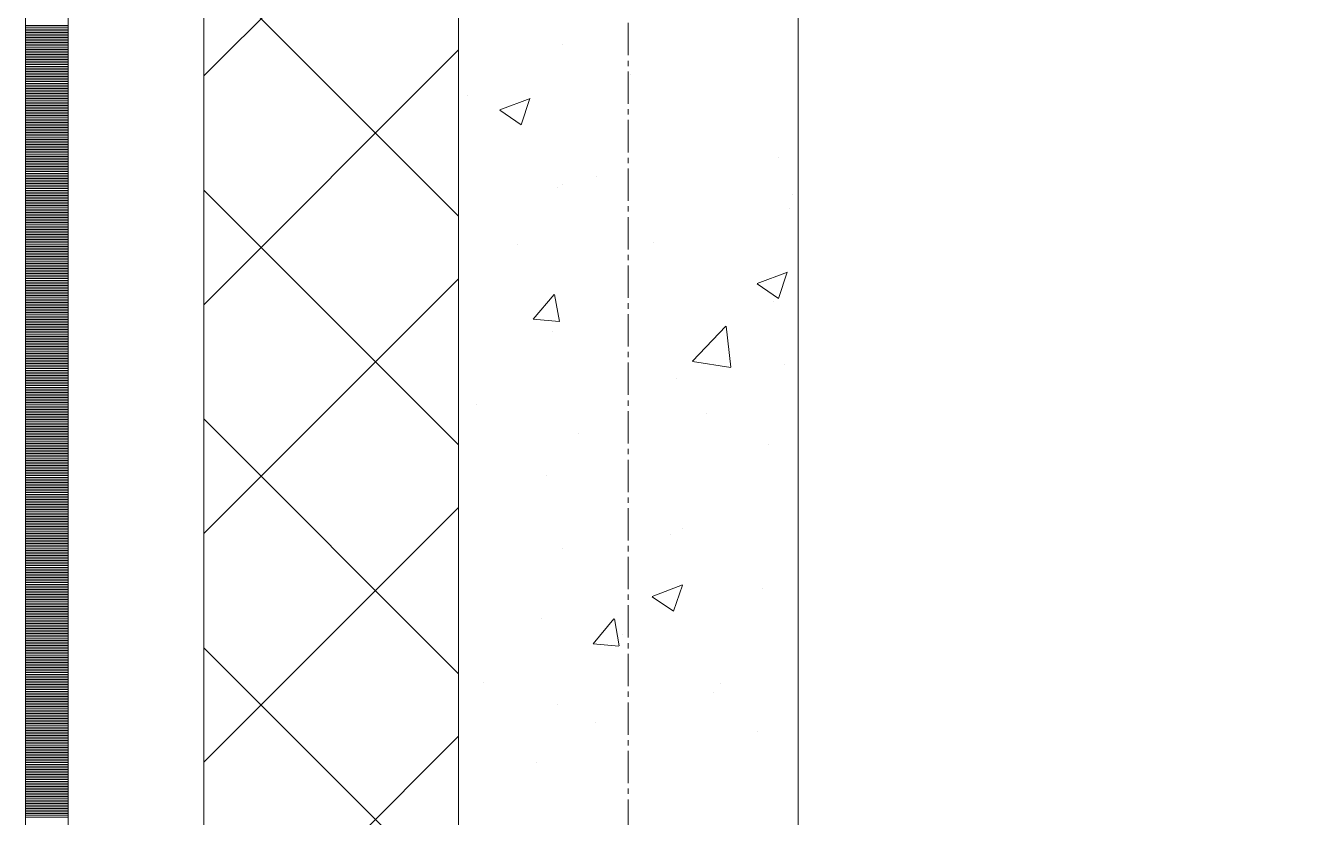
# Model space of a CAD drawing. Header units: millimetres. Extents: x 470010 to 1231400, y -134005 to 421770.
# Drawn here: x 672519 to 673272, y -15719 to -15252 of the extents above; entities that cross this region are included whole.
import ezdxf
from ezdxf.enums import TextEntityAlignment as Align

# ---------------------------------------------------------------- set-up
doc = ezdxf.new("R2010")
doc.units = ezdxf.units.MM
doc.linetypes.add('CENTER2', pattern=[28.575, 19.05, -3.175, 3.175, -3.175])
doc.linetypes.add('DASHED', pattern=[19.05, 12.7, -6.35])
doc.layers.get('Defpoints').update_dxf_attribs({"color": 140})
doc.layers.add('АР_Делит', color=120, linetype='Continuous', lineweight=0, plot=False)
for name, color, linetype, lineweight in [('АР_Стены ПЕНОблок', 52, 'Continuous', 20), ('АР_Тонкая', 254, 'Continuous', 5), ('АР_Утеплитель', 31, 'Continuous', 0), ('АР_Штриховка', 8, 'Continuous', 0)]:
    doc.layers.add(name, color=color, linetype=linetype, lineweight=lineweight)
doc.layers.add('РД_Оси_100', color=7, linetype='Continuous', lineweight=0, true_color=0x525252)
doc.styles.add('style1', font='ARIALN.TTF')

# ---------------------------------------------------------------- blocks, each defined once
blk = doc.blocks.new('СОШ_2200_АР_ОСИ_М100_28.05.24')
at = {"layer": 'АР_Делит', "color": 251, "linetype": 'DASHED', "true_color": 0x636466}
blk.add_lwpolyline([(-355, 13145), (-355, 100855), (37145, 100855), (37145, 129155), (72745, 129155), (72745, 135155), (114955, 135155), (114955, -355)], dxfattribs=at)
at = {"layer": 'РД_Оси_100', "color": 251, "linetype": 'CENTER2', "true_color": 0x636466}
blk.add_line((0, -6155), (0, 139938.679), dxfattribs=at)
blk = doc.blocks.new('A$C9108343f')
at = {"layer": 'АР_Стены ПЕНОблок', "color": 18, "linetype": 'Continuous', "lineweight": 20, "true_color": 0x000000}
for p, q in [((7054.96, 97555), (7054.96, 21355)), ((7254.96, 21355), (7254.96, 97555))]:
    blk.add_line(p, q, dxfattribs=at)
at = {"layer": 'АР_Тонкая', "color": 18, "linetype": 'Continuous', "lineweight": 5, "true_color": 0x000000}
for p, q in [((6799.96, 97555), (6799.96, 21355)), ((6824.96, 97555), (6824.96, 21355)), ((6824.96, 21355), (6824.96, 97555)), ((6904.96, 21355), (6904.96, 97555))]:
    blk.add_line(p, q, dxfattribs=at)
at = {"layer": 'АР_Утеплитель', "color": 18, "linetype": 'Continuous', "lineweight": 0, "true_color": 0x000000}
for p, q in [((6904.96, 97555), (6904.96, 21355)), ((7054.96, 21355), (7054.96, 97555))]:
    blk.add_line(p, q, dxfattribs=at)
at = {"layer": 'АР_Штриховка', "color": 18, "linetype": 'Continuous', "lineweight": 0, "true_color": 0x000000}
for p, q in [((6904.96, 85084.11), (7054.96, 85234.11)), ((7054.96, 85001.54), (6904.96, 85151.54)), ((6799.96, 85113.75), (6824.96, 85113.75)), ((6799.96, 85112.75), (6824.96, 85112.75)), ((6799.96, 85111.75), (6824.96, 85111.75)), ((6799.96, 85110.75), (6824.96, 85110.75)), ((6799.96, 85109.75), (6824.96, 85109.75)), ((6799.96, 85108.75), (6824.96, 85108.75)), ((6799.96, 85107.75), (6824.96, 85107.75)), ((6799.96, 85106.75), (6824.96, 85106.75)), ((6799.96, 85105.75), (6824.96, 85105.75)), ((6799.96, 85104.75), (6824.96, 85104.75)), ((6799.96, 85103.75), (6824.96, 85103.75)), ((6799.96, 85102.75), (6824.96, 85102.75)), ((6799.96, 85101.75), (6824.96, 85101.75)), ((6799.96, 85100.75), (6824.96, 85100.75)), ((6799.96, 85099.75), (6824.96, 85099.75)), ((6799.96, 85098.75), (6824.96, 85098.75)), ((6799.96, 85097.75), (6824.96, 85097.75)), ((6799.96, 85096.75), (6824.96, 85096.75)), ((6799.96, 85095.75), (6824.96, 85095.75)), ((6904.96, 84949.41), (7054.96, 85099.41)), ((7116.19, 85102.72), (7116.19, 85102.72)), ((6799.96, 85094.75), (6824.96, 85094.75)), ((6799.96, 85093.75), (6824.96, 85093.75)), ((6799.96, 85092.75), (6824.96, 85092.75)), ((6799.96, 85091.75), (6824.96, 85091.75)), ((6799.96, 85090.75), (6824.96, 85090.75)), ((6799.96, 85089.75), (6824.96, 85089.75)), ((6799.96, 85088.75), (6824.96, 85088.75)), ((6799.96, 85087.75), (6824.96, 85087.75)), ((6799.96, 85086.75), (6824.96, 85086.75)), ((6799.96, 85085.75), (6824.96, 85085.75)), ((6799.96, 85084.75), (6824.96, 85084.75)), ((6799.96, 85083.75), (6824.96, 85083.75)), ((6799.96, 85082.75), (6824.96, 85082.75)), ((6799.96, 85081.75), (6824.96, 85081.75)), ((6799.96, 85080.75), (6824.96, 85080.75)), ((7156.34, 85085.11), (7156.34, 85085.11)), ((6799.96, 85079.75), (6824.96, 85079.75)), ((6799.96, 85078.75), (6824.96, 85078.75)), ((6799.96, 85077.75), (6824.96, 85077.75)), ((6799.96, 85076.75), (6824.96, 85076.75)), ((6799.96, 85075.75), (6824.96, 85075.75)), ((6799.96, 85074.75), (6824.96, 85074.75)), ((6799.96, 85073.75), (6824.96, 85073.75)), ((6799.96, 85072.75), (6824.96, 85072.75)), ((6799.96, 85071.75), (6824.96, 85071.75)), ((6799.96, 85070.75), (6824.96, 85070.75)), ((6799.96, 85069.75), (6824.96, 85069.75)), ((6799.96, 85068.75), (6824.96, 85068.75)), ((6799.96, 85067.75), (6824.96, 85067.75)), ((6799.96, 85066.75), (6824.96, 85066.75)), ((6799.96, 85065.75), (6824.96, 85065.75)), ((7060.14, 85072.45), (7060.14, 85072.45)), ((7079.26, 85064.08), (7097.05, 85070.9)), ((7091.84, 85055.39), (7096.99, 85070.74)), ((6799.96, 85064.75), (6824.96, 85064.75)), ((6799.96, 85063.75), (6824.96, 85063.75)), ((6799.96, 85062.75), (6824.96, 85062.75)), ((6799.96, 85061.75), (6824.96, 85061.75)), ((6799.96, 85060.75), (6824.96, 85060.75)), ((6799.96, 85059.75), (6824.96, 85059.75)), ((6799.96, 85058.75), (6824.96, 85058.75)), ((6799.96, 85057.75), (6824.96, 85057.75)), ((7079.19, 85063.92), (7091.83, 85055.39)), ((6799.96, 85056.75), (6824.96, 85056.75)), ((6799.96, 85055.75), (6824.96, 85055.75)), ((6799.96, 85054.75), (6824.96, 85054.75)), ((6799.96, 85053.75), (6824.96, 85053.75)), ((6799.96, 85052.75), (6824.96, 85052.75)), ((6799.96, 85051.75), (6824.96, 85051.75)), ((6799.96, 85050.75), (6824.96, 85050.75)), ((6799.96, 85049.75), (6824.96, 85049.75)), ((6799.96, 85048.75), (6824.96, 85048.75)), ((6799.96, 85047.75), (6824.96, 85047.75)), ((6799.96, 85046.75), (6824.96, 85046.75)), ((6799.96, 85045.75), (6824.96, 85045.75)), ((6799.96, 85044.75), (6824.96, 85044.75)), ((6799.96, 85043.75), (6824.96, 85043.75)), ((6799.96, 85042.75), (6824.96, 85042.75)), ((6799.96, 85041.75), (6824.96, 85041.75)), ((6799.96, 85040.75), (6824.96, 85040.75)), ((6799.96, 85039.75), (6824.96, 85039.75)), ((6799.96, 85038.75), (6824.96, 85038.75)), ((6799.96, 85037.75), (6824.96, 85037.75)), ((6799.96, 85036.75), (6824.96, 85036.75)), ((6799.96, 85035.75), (6824.96, 85035.75)), ((7243.52, 85036.05), (7243.52, 85036.05)), ((6799.96, 85034.75), (6824.96, 85034.75)), ((6799.96, 85033.75), (6824.96, 85033.75)), ((6799.96, 85032.75), (6824.96, 85032.75)), ((6799.96, 85031.75), (6824.96, 85031.75)), ((6799.96, 85030.75), (6824.96, 85030.75)), ((6799.96, 85029.75), (6824.96, 85029.75)), ((6799.96, 85028.75), (6824.96, 85028.75)), ((6799.96, 85027.75), (6824.96, 85027.75)), ((6799.96, 85026.75), (6824.96, 85026.75)), ((6799.96, 85025.75), (6824.96, 85025.75)), ((6799.96, 85024.75), (6824.96, 85024.75)), ((6799.96, 85023.75), (6824.96, 85023.75)), ((6799.96, 85022.75), (6824.96, 85022.75)), ((6799.96, 85021.75), (6824.96, 85021.75)), ((6799.96, 85020.75), (6824.96, 85020.75)), ((7136.37, 85025.12), (7136.37, 85025.12)), ((6799.96, 85019.75), (6824.96, 85019.75)), ((6799.96, 85018.75), (6824.96, 85018.75)), ((6799.96, 85017.75), (6824.96, 85017.75)), ((6799.96, 85016.75), (6824.96, 85016.75)), ((6799.96, 85015.75), (6824.96, 85015.75)), ((6799.96, 85014.75), (6824.96, 85014.75)), ((6799.96, 85013.75), (6824.96, 85013.75)), ((6799.96, 85012.75), (6824.96, 85012.75)), ((7054.96, 84866.84), (6904.96, 85016.84)), ((7113.11, 85018.17), (7113.11, 85018.17)), ((7115.98, 85019.92), (7115.98, 85019.92)), ((7251.57, 85014.19), (7251.57, 85014.19)), ((6799.96, 85011.75), (6824.96, 85011.75)), ((6799.96, 85010.75), (6824.96, 85010.75)), ((6799.96, 85009.75), (6824.96, 85009.75)), ((6799.96, 85008.75), (6824.96, 85008.75)), ((6799.96, 85007.75), (6824.96, 85007.75)), ((6799.96, 85006.75), (6824.96, 85006.75)), ((6799.96, 85005.75), (6824.96, 85005.75)), ((7249.93, 85006.05), (7249.93, 85006.05)), ((6799.96, 85004.75), (6824.96, 85004.75)), ((6799.96, 85003.75), (6824.96, 85003.75)), ((6799.96, 85002.75), (6824.96, 85002.75)), ((6799.96, 85001.75), (6824.96, 85001.75)), ((6799.96, 85000.75), (6824.96, 85000.75)), ((6799.96, 84999.75), (6824.96, 84999.75)), ((6799.96, 84998.75), (6824.96, 84998.75)), ((6799.96, 84997.75), (6824.96, 84997.75)), ((6799.96, 84996.75), (6824.96, 84996.75)), ((6799.96, 84995.75), (6824.96, 84995.75)), ((6799.96, 84994.75), (6824.96, 84994.75)), ((6799.96, 84993.75), (6824.96, 84993.75)), ((6799.96, 84992.75), (6824.96, 84992.75)), ((6799.96, 84991.75), (6824.96, 84991.75)), ((6799.96, 84990.75), (6824.96, 84990.75)), ((6799.96, 84989.75), (6824.96, 84989.75)), ((6799.96, 84988.75), (6824.96, 84988.75)), ((6799.96, 84987.75), (6824.96, 84987.75)), ((6799.96, 84986.75), (6824.96, 84986.75)), ((6799.96, 84985.75), (6824.96, 84985.75)), ((6799.96, 84984.75), (6824.96, 84984.75)), ((6799.96, 84983.75), (6824.96, 84983.75)), ((6799.96, 84982.75), (6824.96, 84982.75)), ((7089.52, 84984.93), (7089.52, 84984.93)), ((7169.53, 84985.8), (7169.53, 84985.8)), ((6799.96, 84981.75), (6824.96, 84981.75)), ((6799.96, 84980.75), (6824.96, 84980.75)), ((6799.96, 84979.75), (6824.96, 84979.75)), ((6799.96, 84978.75), (6824.96, 84978.75)), ((6799.96, 84977.75), (6824.96, 84977.75)), ((6799.96, 84976.75), (6824.96, 84976.75)), ((6799.96, 84975.75), (6824.96, 84975.75)), ((6799.96, 84974.75), (6824.96, 84974.75)), ((6799.96, 84973.75), (6824.96, 84973.75)), ((6799.96, 84972.75), (6824.96, 84972.75)), ((6799.96, 84971.75), (6824.96, 84971.75)), ((6799.96, 84970.75), (6824.96, 84970.75)), ((6799.96, 84969.75), (6824.96, 84969.75)), ((6799.96, 84968.75), (6824.96, 84968.75)), ((6799.96, 84967.75), (6824.96, 84967.75)), ((7230.88, 84961.81), (7248.66, 84968.64)), ((7243.46, 84953.12), (7248.61, 84968.47)), ((6799.96, 84966.75), (6824.96, 84966.75)), ((6799.96, 84965.75), (6824.96, 84965.75)), ((6799.96, 84964.75), (6824.96, 84964.75)), ((6799.96, 84963.75), (6824.96, 84963.75)), ((6799.96, 84962.75), (6824.96, 84962.75)), ((6799.96, 84961.75), (6824.96, 84961.75)), ((6799.96, 84960.75), (6824.96, 84960.75)), ((6799.96, 84959.75), (6824.96, 84959.75)), ((6904.96, 84814.7), (7054.96, 84964.7)), ((7230.81, 84961.65), (7243.44, 84953.13)), ((6799.96, 84958.75), (6824.96, 84958.75)), ((6799.96, 84957.75), (6824.96, 84957.75)), ((6799.96, 84956.75), (6824.96, 84956.75)), ((6799.96, 84955.75), (6824.96, 84955.75)), ((6799.96, 84954.75), (6824.96, 84954.75)), ((6799.96, 84953.75), (6824.96, 84953.75)), ((6799.96, 84952.75), (6824.96, 84952.75)), ((7098.95, 84940.83), (7111.2, 84955.42)), ((7114.41, 84939.55), (7111.48, 84955.47)), ((6799.96, 84951.75), (6824.96, 84951.75)), ((6799.96, 84950.75), (6824.96, 84950.75)), ((6799.96, 84949.75), (6824.96, 84949.75)), ((6799.96, 84948.75), (6824.96, 84948.75)), ((6799.96, 84947.75), (6824.96, 84947.75)), ((6799.96, 84946.75), (6824.96, 84946.75)), ((6799.96, 84945.75), (6824.96, 84945.75)), ((6799.96, 84944.75), (6824.96, 84944.75)), ((7240.43, 84951.49), (7240.43, 84951.49)), ((6799.96, 84943.75), (6824.96, 84943.75)), ((6799.96, 84942.75), (6824.96, 84942.75)), ((6799.96, 84941.75), (6824.96, 84941.75)), ((6799.96, 84940.75), (6824.96, 84940.75)), ((6799.96, 84939.75), (6824.96, 84939.75)), ((6799.96, 84938.75), (6824.96, 84938.75)), ((6799.96, 84937.75), (6824.96, 84937.75)), ((7098.95, 84940.82), (7114.14, 84939.5)), ((6799.96, 84936.75), (6824.96, 84936.75)), ((6799.96, 84935.75), (6824.96, 84935.75)), ((6799.96, 84934.75), (6824.96, 84934.75)), ((6799.96, 84933.75), (6824.96, 84933.75)), ((6799.96, 84932.75), (6824.96, 84932.75)), ((6799.96, 84931.75), (6824.96, 84931.75)), ((6799.96, 84930.75), (6824.96, 84930.75)), ((6799.96, 84929.75), (6824.96, 84929.75)), ((7110.02, 84933.61), (7110.02, 84933.61)), ((7192.69, 84916.14), (7212.47, 84936.76)), ((7215.36, 84912.64), (7212.55, 84936.77)), ((6799.96, 84928.75), (6824.96, 84928.75)), ((6799.96, 84927.75), (6824.96, 84927.75)), ((6799.96, 84926.75), (6824.96, 84926.75)), ((6799.96, 84925.75), (6824.96, 84925.75)), ((6799.96, 84924.75), (6824.96, 84924.75)), ((6799.96, 84923.75), (6824.96, 84923.75)), ((6799.96, 84922.75), (6824.96, 84922.75)), ((6799.96, 84921.75), (6824.96, 84921.75)), ((6799.96, 84920.75), (6824.96, 84920.75)), ((6799.96, 84919.75), (6824.96, 84919.75)), ((6799.96, 84918.75), (6824.96, 84918.75)), ((6799.96, 84917.75), (6824.96, 84917.75)), ((6799.96, 84916.75), (6824.96, 84916.75)), ((6799.96, 84915.75), (6824.96, 84915.75)), ((6799.96, 84914.75), (6824.96, 84914.75)), ((7192.75, 84916.01), (7215.34, 84912.51)), ((6799.96, 84913.75), (6824.96, 84913.75)), ((6799.96, 84912.75), (6824.96, 84912.75)), ((6799.96, 84911.75), (6824.96, 84911.75)), ((6799.96, 84910.75), (6824.96, 84910.75)), ((6799.96, 84909.75), (6824.96, 84909.75)), ((6799.96, 84908.75), (6824.96, 84908.75)), ((6799.96, 84907.75), (6824.96, 84907.75)), ((7246.7, 84914.24), (7246.7, 84914.24)), ((6799.96, 84906.75), (6824.96, 84906.75)), ((6799.96, 84905.75), (6824.96, 84905.75)), ((6799.96, 84904.75), (6824.96, 84904.75)), ((6799.96, 84903.75), (6824.96, 84903.75)), ((6799.96, 84902.75), (6824.96, 84902.75)), ((6799.96, 84901.75), (6824.96, 84901.75)), ((6799.96, 84900.75), (6824.96, 84900.75)), ((6799.96, 84899.75), (6824.96, 84899.75)), ((7183.11, 84905.87), (7183.11, 84905.87)), ((6799.96, 84898.75), (6824.96, 84898.75)), ((6799.96, 84897.75), (6824.96, 84897.75)), ((6799.96, 84896.75), (6824.96, 84896.75)), ((6799.96, 84895.75), (6824.96, 84895.75)), ((6799.96, 84894.75), (6824.96, 84894.75)), ((6799.96, 84893.75), (6824.96, 84893.75)), ((6799.96, 84892.75), (6824.96, 84892.75)), ((6799.96, 84891.75), (6824.96, 84891.75)), ((6799.96, 84890.75), (6824.96, 84890.75)), ((6799.96, 84889.75), (6824.96, 84889.75)), ((6799.96, 84888.75), (6824.96, 84888.75)), ((6799.96, 84887.75), (6824.96, 84887.75)), ((6799.96, 84886.75), (6824.96, 84886.75)), ((6799.96, 84885.75), (6824.96, 84885.75)), ((6799.96, 84884.75), (6824.96, 84884.75)), ((7065.45, 84890.8), (7065.45, 84890.8)), ((7201.04, 84885.08), (7201.04, 84885.08)), ((6799.96, 84883.75), (6824.96, 84883.75)), ((6799.96, 84882.75), (6824.96, 84882.75)), ((6799.96, 84881.75), (6824.96, 84881.75)), ((6799.96, 84880.75), (6824.96, 84880.75)), ((6799.96, 84879.75), (6824.96, 84879.75)), ((6799.96, 84878.75), (6824.96, 84878.75)), ((6799.96, 84877.75), (6824.96, 84877.75)), ((6799.96, 84876.75), (6824.96, 84876.75)), ((7054.96, 84732.14), (6904.96, 84882.14)), ((6799.96, 84875.75), (6824.96, 84875.75)), ((6799.96, 84874.75), (6824.96, 84874.75)), ((6799.96, 84873.75), (6824.96, 84873.75)), ((6799.96, 84872.75), (6824.96, 84872.75)), ((6799.96, 84871.75), (6824.96, 84871.75)), ((6799.96, 84870.75), (6824.96, 84870.75)), ((6799.96, 84869.75), (6824.96, 84869.75)), ((7125.88, 84873.57), (7125.88, 84873.57)), ((6799.96, 84868.75), (6824.96, 84868.75)), ((6799.96, 84867.75), (6824.96, 84867.75)), ((6799.96, 84866.75), (6824.96, 84866.75)), ((6799.96, 84865.75), (6824.96, 84865.75)), ((6799.96, 84864.75), (6824.96, 84864.75)), ((6799.96, 84863.75), (6824.96, 84863.75)), ((6799.96, 84862.75), (6824.96, 84862.75)), ((6799.96, 84861.75), (6824.96, 84861.75)), ((7237.34, 84866.94), (7237.34, 84866.94)), ((6799.96, 84860.75), (6824.96, 84860.75)), ((6799.96, 84859.75), (6824.96, 84859.75)), ((6799.96, 84858.75), (6824.96, 84858.75)), ((6799.96, 84857.75), (6824.96, 84857.75)), ((6799.96, 84856.75), (6824.96, 84856.75)), ((6799.96, 84855.75), (6824.96, 84855.75)), ((6799.96, 84854.75), (6824.96, 84854.75)), ((6799.96, 84853.75), (6824.96, 84853.75)), ((6799.96, 84852.75), (6824.96, 84852.75)), ((6799.96, 84851.75), (6824.96, 84851.75)), ((6799.96, 84850.75), (6824.96, 84850.75)), ((6799.96, 84849.75), (6824.96, 84849.75)), ((6799.96, 84848.75), (6824.96, 84848.75)), ((6799.96, 84847.75), (6824.96, 84847.75)), ((6799.96, 84846.75), (6824.96, 84846.75)), ((7106.93, 84849.06), (7106.93, 84849.06)), ((6799.96, 84845.75), (6824.96, 84845.75)), ((6799.96, 84844.75), (6824.96, 84844.75)), ((6799.96, 84843.75), (6824.96, 84843.75)), ((6799.96, 84842.75), (6824.96, 84842.75)), ((6799.96, 84841.75), (6824.96, 84841.75)), ((6799.96, 84840.75), (6824.96, 84840.75)), ((6799.96, 84839.75), (6824.96, 84839.75)), ((6799.96, 84838.75), (6824.96, 84838.75)), ((6799.96, 84837.75), (6824.96, 84837.75)), ((6799.96, 84836.75), (6824.96, 84836.75)), ((6799.96, 84835.75), (6824.96, 84835.75)), ((6799.96, 84834.75), (6824.96, 84834.75)), ((6799.96, 84833.75), (6824.96, 84833.75)), ((6799.96, 84832.75), (6824.96, 84832.75)), ((6799.96, 84831.75), (6824.96, 84831.75)), ((6799.96, 84830.75), (6824.96, 84830.75)), ((6799.96, 84829.75), (6824.96, 84829.75)), ((6799.96, 84828.75), (6824.96, 84828.75)), ((6799.96, 84827.75), (6824.96, 84827.75)), ((6799.96, 84826.75), (6824.96, 84826.75)), ((6799.96, 84825.75), (6824.96, 84825.75)), ((6799.96, 84824.75), (6824.96, 84824.75)), ((6904.96, 84680), (7054.96, 84830)), ((6799.96, 84823.75), (6824.96, 84823.75)), ((6799.96, 84822.75), (6824.96, 84822.75)), ((6799.96, 84821.75), (6824.96, 84821.75)), ((6799.96, 84820.75), (6824.96, 84820.75)), ((6799.96, 84819.75), (6824.96, 84819.75)), ((6799.96, 84818.75), (6824.96, 84818.75)), ((6799.96, 84817.75), (6824.96, 84817.75)), ((6799.96, 84816.75), (6824.96, 84816.75)), ((7186.74, 84817.8), (7186.74, 84817.8)), ((6799.96, 84815.75), (6824.96, 84815.75)), ((6799.96, 84814.75), (6824.96, 84814.75)), ((6799.96, 84813.75), (6824.96, 84813.75)), ((6799.96, 84812.75), (6824.96, 84812.75)), ((6799.96, 84811.75), (6824.96, 84811.75)), ((6799.96, 84810.75), (6824.96, 84810.75)), ((6799.96, 84809.75), (6824.96, 84809.75)), ((7179.88, 84814.06), (7179.88, 84814.06)), ((6799.96, 84808.75), (6824.96, 84808.75)), ((6799.96, 84807.75), (6824.96, 84807.75)), ((6799.96, 84806.75), (6824.96, 84806.75)), ((6799.96, 84805.75), (6824.96, 84805.75)), ((6799.96, 84804.75), (6824.96, 84804.75)), ((6799.96, 84803.75), (6824.96, 84803.75)), ((6799.96, 84802.75), (6824.96, 84802.75)), ((6799.96, 84801.75), (6824.96, 84801.75)), ((7116.29, 84805.69), (7116.29, 84805.69)), ((6799.96, 84800.75), (6824.96, 84800.75)), ((6799.96, 84799.75), (6824.96, 84799.75)), ((6799.96, 84798.75), (6824.96, 84798.75)), ((6799.96, 84797.75), (6824.96, 84797.75)), ((6799.96, 84796.75), (6824.96, 84796.75)), ((6799.96, 84795.75), (6824.96, 84795.75)), ((6799.96, 84794.75), (6824.96, 84794.75)), ((6799.96, 84793.75), (6824.96, 84793.75)), ((6799.96, 84792.75), (6824.96, 84792.75)), ((6799.96, 84791.75), (6824.96, 84791.75)), ((6799.96, 84790.75), (6824.96, 84790.75)), ((6799.96, 84789.75), (6824.96, 84789.75)), ((6799.96, 84788.75), (6824.96, 84788.75)), ((6799.96, 84787.75), (6824.96, 84787.75)), ((6799.96, 84786.75), (6824.96, 84786.75)), ((6799.96, 84785.75), (6824.96, 84785.75)), ((6799.96, 84784.75), (6824.96, 84784.75)), ((6799.96, 84783.75), (6824.96, 84783.75)), ((6799.96, 84782.75), (6824.96, 84782.75)), ((6799.96, 84781.75), (6824.96, 84781.75)), ((6799.96, 84780.75), (6824.96, 84780.75)), ((6799.96, 84779.75), (6824.96, 84779.75)), ((7169.08, 84777.62), (7186.86, 84784.45)), ((7181.65, 84768.94), (7186.8, 84784.29)), ((7234.25, 84782.38), (7234.25, 84782.38)), ((6799.96, 84778.75), (6824.96, 84778.75)), ((6799.96, 84777.75), (6824.96, 84777.75)), ((6799.96, 84776.75), (6824.96, 84776.75)), ((6799.96, 84775.75), (6824.96, 84775.75)), ((6799.96, 84774.75), (6824.96, 84774.75)), ((6799.96, 84773.75), (6824.96, 84773.75)), ((6799.96, 84772.75), (6824.96, 84772.75)), ((6799.96, 84771.75), (6824.96, 84771.75)), ((7169, 84777.46), (7181.64, 84768.94)), ((6799.96, 84770.75), (6824.96, 84770.75)), ((6799.96, 84769.75), (6824.96, 84769.75)), ((6799.96, 84768.75), (6824.96, 84768.75)), ((6799.96, 84767.75), (6824.96, 84767.75)), ((6799.96, 84766.75), (6824.96, 84766.75)), ((6799.96, 84765.75), (6824.96, 84765.75)), ((6799.96, 84764.75), (6824.96, 84764.75)), ((6799.96, 84763.75), (6824.96, 84763.75)), ((7103.84, 84764.5), (7103.84, 84764.5)), ((7134.2, 84749.77), (7146.44, 84764.37)), ((7149.66, 84748.49), (7146.72, 84764.41)), ((6799.96, 84762.75), (6824.96, 84762.75)), ((6799.96, 84761.75), (6824.96, 84761.75)), ((6799.96, 84760.75), (6824.96, 84760.75)), ((6799.96, 84759.75), (6824.96, 84759.75)), ((6799.96, 84758.75), (6824.96, 84758.75)), ((6799.96, 84757.75), (6824.96, 84757.75)), ((6799.96, 84756.75), (6824.96, 84756.75)), ((6799.96, 84755.75), (6824.96, 84755.75)), ((6799.96, 84754.75), (6824.96, 84754.75)), ((6799.96, 84753.75), (6824.96, 84753.75)), ((6799.96, 84752.75), (6824.96, 84752.75)), ((6799.96, 84751.75), (6824.96, 84751.75)), ((6799.96, 84750.75), (6824.96, 84750.75)), ((6799.96, 84749.75), (6824.96, 84749.75)), ((6799.96, 84748.75), (6824.96, 84748.75)), ((7134.2, 84749.77), (7149.38, 84748.44)), ((7151.57, 84755.28), (7151.57, 84755.28)), ((6799.96, 84747.75), (6824.96, 84747.75)), ((6799.96, 84746.75), (6824.96, 84746.75)), ((6799.96, 84745.75), (6824.96, 84745.75)), ((6799.96, 84744.75), (6824.96, 84744.75)), ((6799.96, 84743.75), (6824.96, 84743.75)), ((6799.96, 84742.75), (6824.96, 84742.75)), ((6799.96, 84741.75), (6824.96, 84741.75)), ((7054.96, 84597.43), (6904.96, 84747.43)), ((6799.96, 84740.75), (6824.96, 84740.75)), ((6799.96, 84739.75), (6824.96, 84739.75)), ((6799.96, 84738.75), (6824.96, 84738.75)), ((6799.96, 84737.75), (6824.96, 84737.75)), ((6799.96, 84736.75), (6824.96, 84736.75)), ((6799.96, 84735.75), (6824.96, 84735.75)), ((6799.96, 84734.75), (6824.96, 84734.75)), ((6799.96, 84733.75), (6824.96, 84733.75)), ((6799.96, 84732.75), (6824.96, 84732.75)), ((6799.96, 84731.75), (6824.96, 84731.75)), ((6799.96, 84730.75), (6824.96, 84730.75)), ((6799.96, 84729.75), (6824.96, 84729.75)), ((6799.96, 84728.75), (6824.96, 84728.75)), ((6799.96, 84727.75), (6824.96, 84727.75)), ((6799.96, 84726.75), (6824.96, 84726.75)), ((7069.54, 84726.89), (7069.54, 84726.89)), ((7209.26, 84726.55), (7209.26, 84726.55)), ((6799.96, 84725.75), (6824.96, 84725.75)), ((6799.96, 84724.75), (6824.96, 84724.75)), ((6799.96, 84723.75), (6824.96, 84723.75)), ((6799.96, 84722.75), (6824.96, 84722.75)), ((6799.96, 84721.75), (6824.96, 84721.75)), ((6799.96, 84720.75), (6824.96, 84720.75)), ((6799.96, 84719.75), (6824.96, 84719.75)), ((6799.96, 84718.75), (6824.96, 84718.75)), ((7205.13, 84721.16), (7205.13, 84721.16)), ((6799.96, 84717.75), (6824.96, 84717.75)), ((6799.96, 84716.75), (6824.96, 84716.75)), ((6799.96, 84715.75), (6824.96, 84715.75)), ((6799.96, 84714.75), (6824.96, 84714.75)), ((6799.96, 84713.75), (6824.96, 84713.75)), ((6799.96, 84712.75), (6824.96, 84712.75)), ((6799.96, 84711.75), (6824.96, 84711.75)), ((7113.06, 84713.88), (7113.06, 84713.88)), ((6799.96, 84710.75), (6824.96, 84710.75)), ((6799.96, 84709.75), (6824.96, 84709.75)), ((6799.96, 84708.75), (6824.96, 84708.75)), ((6799.96, 84707.75), (6824.96, 84707.75)), ((6799.96, 84706.75), (6824.96, 84706.75)), ((6799.96, 84705.75), (6824.96, 84705.75)), ((6799.96, 84704.75), (6824.96, 84704.75)), ((6799.96, 84703.75), (6824.96, 84703.75)), ((7135.62, 84703.48), (7135.62, 84703.48)), ((6799.96, 84702.75), (6824.96, 84702.75)), ((6799.96, 84701.75), (6824.96, 84701.75)), ((6799.96, 84700.75), (6824.96, 84700.75)), ((6799.96, 84699.75), (6824.96, 84699.75)), ((6799.96, 84698.75), (6824.96, 84698.75)), ((6799.96, 84697.75), (6824.96, 84697.75)), ((6799.96, 84696.75), (6824.96, 84696.75)), ((7231.16, 84697.83), (7231.16, 84697.83)), ((6799.96, 84695.75), (6824.96, 84695.75)), ((6799.96, 84694.75), (6824.96, 84694.75)), ((6799.96, 84693.75), (6824.96, 84693.75)), ((6799.96, 84692.75), (6824.96, 84692.75)), ((6799.96, 84691.75), (6824.96, 84691.75)), ((6799.96, 84690.75), (6824.96, 84690.75)), ((6799.96, 84689.75), (6824.96, 84689.75)), ((6799.96, 84688.75), (6824.96, 84688.75)), ((6904.96, 84545.29), (7054.96, 84695.29)), ((6799.96, 84687.75), (6824.96, 84687.75)), ((6799.96, 84686.75), (6824.96, 84686.75)), ((6799.96, 84685.75), (6824.96, 84685.75)), ((6799.96, 84684.75), (6824.96, 84684.75)), ((6799.96, 84683.75), (6824.96, 84683.75)), ((6799.96, 84682.75), (6824.96, 84682.75)), ((6799.96, 84681.75), (6824.96, 84681.75)), ((6799.96, 84680.75), (6824.96, 84680.75)), ((6799.96, 84679.75), (6824.96, 84679.75)), ((6799.96, 84678.75), (6824.96, 84678.75)), ((6799.96, 84677.75), (6824.96, 84677.75)), ((6799.96, 84676.75), (6824.96, 84676.75)), ((6799.96, 84675.75), (6824.96, 84675.75)), ((6799.96, 84674.75), (6824.96, 84674.75)), ((6799.96, 84673.75), (6824.96, 84673.75)), ((7100.75, 84679.95), (7100.75, 84679.95)), ((6799.96, 84672.75), (6824.96, 84672.75)), ((6799.96, 84671.75), (6824.96, 84671.75)), ((6799.96, 84670.75), (6824.96, 84670.75)), ((6799.96, 84669.75), (6824.96, 84669.75)), ((6799.96, 84668.75), (6824.96, 84668.75)), ((6799.96, 84667.75), (6824.96, 84667.75)), ((6799.96, 84666.75), (6824.96, 84666.75)), ((6799.96, 84665.75), (6824.96, 84665.75)), ((6799.96, 84664.75), (6824.96, 84664.75)), ((6799.96, 84663.75), (6824.96, 84663.75)), ((6799.96, 84662.75), (6824.96, 84662.75)), ((6799.96, 84661.75), (6824.96, 84661.75)), ((6799.96, 84660.75), (6824.96, 84660.75)), ((6799.96, 84659.75), (6824.96, 84659.75)), ((6799.96, 84658.75), (6824.96, 84658.75)), ((6799.96, 84657.75), (6824.96, 84657.75)), ((6799.96, 84656.75), (6824.96, 84656.75)), ((6799.96, 84655.75), (6824.96, 84655.75)), ((6799.96, 84654.75), (6824.96, 84654.75)), ((6799.96, 84653.75), (6824.96, 84653.75)), ((6799.96, 84652.75), (6824.96, 84652.75)), ((6799.96, 84651.75), (6824.96, 84651.75)), ((6799.96, 84650.75), (6824.96, 84650.75)), ((6799.96, 84649.75), (6824.96, 84649.75)), ((6799.96, 84648.75), (6824.96, 84648.75)), ((6799.96, 84647.75), (6824.96, 84647.75))]:
    blk.add_line(p, q, dxfattribs=at)
at = {"layer": 'РД_Оси_100'}
blk.add_blockref('СОШ_2200_АР_ОСИ_М100_28.05.24', (7154.96, 6755), dxfattribs=at)
at = {"layer": 'Defpoints', "color": 18, "true_color": 0x000000, "style": 'style1'}
for p in [(143949.34, 316089.12), (143974.98, 281639.5), (143890.4, 273244.71), (143839.99, 264276.81), (143967.75, 254892.38), (12251.96, 104178.14), (12382.58, 96023.14)]:
    blk.add_attdef('АР-ПОМЕЩЕНИЕ:НАИМЕНОВАНИЕ', text='', height=100, dxfattribs=at).set_placement(p, align=Align.MIDDLE)
at = {"layer": 'Defpoints', "color": 18, "true_color": 0x000000, "style": 'style1', "flags": 8}
for p in [(143951.3, 279099.09), (143848.34, 269251.11), (143875.33, 260094.25), (144049.74, 250824.7), (163419.28, 238153.36), (155897.46, 237965.97), (183037.2, 237965.97), (143342.94, 237876.19)]:
    blk.add_attdef('АР-ПОМЕЩЕНИЕ:НАИМЕНОВАНИЕ', text='', height=100, dxfattribs=at).set_placement(p, align=Align.MIDDLE)

msp = doc.modelspace()

# ---------------------------------------------------------------- linework, layer by layer
at = {"layer": 'АР_Стены ПЕНОблок', "color": 18, "linetype": 'Continuous', "lineweight": 20, "true_color": 0x000000}
for p, q in [((672773.57, -2811.242), (672773.57, -79011.242)), ((672973.57, -79011.242), (672973.57, -2811.242))]:
    msp.add_line(p, q, dxfattribs=at)
at = {"layer": 'АР_Тонкая', "color": 18, "linetype": 'Continuous', "lineweight": 5, "true_color": 0x000000}
for p, q in [((672518.57, -2811.242), (672518.57, -79011.242)), ((672543.57, -2811.242), (672543.57, -79011.242)), ((672543.57, -79011.242), (672543.57, -2811.242)), ((672623.57, -79011.242), (672623.57, -2811.242))]:
    msp.add_line(p, q, dxfattribs=at)
at = {"layer": 'АР_Утеплитель', "color": 18, "linetype": 'Continuous', "lineweight": 0, "true_color": 0x000000}
for p, q in [((672623.57, -2811.242), (672623.57, -79011.242)), ((672773.57, -79011.242), (672773.57, -2811.242))]:
    msp.add_line(p, q, dxfattribs=at)
at = {"layer": 'АР_Штриховка', "color": 18, "linetype": 'Continuous', "lineweight": 0, "true_color": 0x000000}
for p, q in [((672623.57, -15282.132), (672773.57, -15132.132)), ((672773.57, -15364.699), (672623.57, -15214.699)), ((672518.57, -15253.492), (672543.57, -15253.492)), ((672518.57, -15254.492), (672543.57, -15254.492)), ((672518.57, -15255.492), (672543.57, -15255.492)), ((672518.57, -15256.492), (672543.57, -15256.492)), ((672518.57, -15257.492), (672543.57, -15257.492)), ((672518.57, -15258.492), (672543.57, -15258.492)), ((672518.57, -15259.492), (672543.57, -15259.492)), ((672518.57, -15260.492), (672543.57, -15260.492)), ((672518.57, -15261.492), (672543.57, -15261.492)), ((672518.57, -15262.492), (672543.57, -15262.492)), ((672518.57, -15263.492), (672543.57, -15263.492)), ((672518.57, -15264.492), (672543.57, -15264.492)), ((672518.57, -15265.492), (672543.57, -15265.492)), ((672518.57, -15266.492), (672543.57, -15266.492)), ((672518.57, -15267.492), (672543.57, -15267.492)), ((672518.57, -15268.492), (672543.57, -15268.492)), ((672518.57, -15269.492), (672543.57, -15269.492)), ((672518.57, -15270.492), (672543.57, -15270.492)), ((672518.57, -15271.492), (672543.57, -15271.492)), ((672623.57, -15416.836), (672773.57, -15266.836)), ((672518.57, -15272.492), (672543.57, -15272.492)), ((672518.57, -15273.492), (672543.57, -15273.492)), ((672518.57, -15274.492), (672543.57, -15274.492)), ((672518.57, -15275.492), (672543.57, -15275.492)), ((672518.57, -15276.492), (672543.57, -15276.492)), ((672518.57, -15277.492), (672543.57, -15277.492)), ((672518.57, -15278.492), (672543.57, -15278.492)), ((672518.57, -15279.492), (672543.57, -15279.492)), ((672518.57, -15280.492), (672543.57, -15280.492)), ((672518.57, -15281.492), (672543.57, -15281.492)), ((672518.57, -15282.492), (672543.57, -15282.492)), ((672518.57, -15283.492), (672543.57, -15283.492)), ((672518.57, -15284.492), (672543.57, -15284.492)), ((672518.57, -15285.492), (672543.57, -15285.492)), ((672518.57, -15286.492), (672543.57, -15286.492)), ((672518.57, -15287.492), (672543.57, -15287.492)), ((672518.57, -15288.492), (672543.57, -15288.492)), ((672518.57, -15289.492), (672543.57, -15289.492)), ((672518.57, -15290.492), (672543.57, -15290.492)), ((672518.57, -15291.492), (672543.57, -15291.492)), ((672518.57, -15292.492), (672543.57, -15292.492)), ((672518.57, -15293.492), (672543.57, -15293.492)), ((672518.57, -15294.492), (672543.57, -15294.492)), ((672518.57, -15295.492), (672543.57, -15295.492)), ((672518.57, -15296.492), (672543.57, -15296.492)), ((672518.57, -15297.492), (672543.57, -15297.492)), ((672518.57, -15298.492), (672543.57, -15298.492)), ((672518.57, -15299.492), (672543.57, -15299.492)), ((672518.57, -15300.492), (672543.57, -15300.492)), ((672518.57, -15301.492), (672543.57, -15301.492)), ((672797.875, -15302.166), (672815.66, -15295.339)), ((672810.453, -15310.853), (672815.603, -15295.504)), ((672518.57, -15302.492), (672543.57, -15302.492)), ((672518.57, -15303.492), (672543.57, -15303.492)), ((672518.57, -15304.492), (672543.57, -15304.492)), ((672518.57, -15305.492), (672543.57, -15305.492)), ((672518.57, -15306.492), (672543.57, -15306.492)), ((672518.57, -15307.492), (672543.57, -15307.492)), ((672518.57, -15308.492), (672543.57, -15308.492)), ((672797.803, -15302.325), (672810.437, -15310.847)), ((672518.57, -15309.492), (672543.57, -15309.492)), ((672518.57, -15310.492), (672543.57, -15310.492)), ((672518.57, -15311.492), (672543.57, -15311.492)), ((672518.57, -15312.492), (672543.57, -15312.492)), ((672518.57, -15313.492), (672543.57, -15313.492)), ((672518.57, -15314.492), (672543.57, -15314.492)), ((672518.57, -15315.492), (672543.57, -15315.492)), ((672518.57, -15316.492), (672543.57, -15316.492)), ((672518.57, -15317.492), (672543.57, -15317.492)), ((672518.57, -15318.492), (672543.57, -15318.492)), ((672518.57, -15319.492), (672543.57, -15319.492)), ((672518.57, -15320.492), (672543.57, -15320.492)), ((672518.57, -15321.492), (672543.57, -15321.492)), ((672518.57, -15322.492), (672543.57, -15322.492)), ((672518.57, -15323.492), (672543.57, -15323.492)), ((672518.57, -15324.492), (672543.57, -15324.492)), ((672518.57, -15325.492), (672543.57, -15325.492)), ((672518.57, -15326.492), (672543.57, -15326.492)), ((672518.57, -15327.492), (672543.57, -15327.492)), ((672518.57, -15328.492), (672543.57, -15328.492)), ((672518.57, -15329.492), (672543.57, -15329.492)), ((672518.57, -15330.492), (672543.57, -15330.492)), ((672518.57, -15331.492), (672543.57, -15331.492)), ((672518.57, -15332.492), (672543.57, -15332.492)), ((672518.57, -15333.492), (672543.57, -15333.492)), ((672518.57, -15334.492), (672543.57, -15334.492)), ((672518.57, -15335.492), (672543.57, -15335.492)), ((672518.57, -15336.492), (672543.57, -15336.492)), ((672518.57, -15337.492), (672543.57, -15337.492)), ((672518.57, -15338.492), (672543.57, -15338.492)), ((672518.57, -15339.492), (672543.57, -15339.492)), ((672518.57, -15340.492), (672543.57, -15340.492)), ((672518.57, -15341.492), (672543.57, -15341.492)), ((672518.57, -15342.492), (672543.57, -15342.492)), ((672518.57, -15343.492), (672543.57, -15343.492)), ((672518.57, -15344.492), (672543.57, -15344.492)), ((672518.57, -15345.492), (672543.57, -15345.492)), ((672518.57, -15346.492), (672543.57, -15346.492)), ((672518.57, -15347.492), (672543.57, -15347.492)), ((672518.57, -15348.492), (672543.57, -15348.492)), ((672518.57, -15349.492), (672543.57, -15349.492)), ((672518.57, -15350.492), (672543.57, -15350.492)), ((672518.57, -15351.492), (672543.57, -15351.492)), ((672518.57, -15352.492), (672543.57, -15352.492)), ((672518.57, -15353.492), (672543.57, -15353.492)), ((672518.57, -15354.492), (672543.57, -15354.492)), ((672773.57, -15499.403), (672623.57, -15349.403)), ((672518.57, -15355.492), (672543.57, -15355.492)), ((672518.57, -15356.492), (672543.57, -15356.492)), ((672518.57, -15357.492), (672543.57, -15357.492)), ((672518.57, -15358.492), (672543.57, -15358.492)), ((672518.57, -15359.492), (672543.57, -15359.492)), ((672518.57, -15360.492), (672543.57, -15360.492)), ((672518.57, -15361.492), (672543.57, -15361.492)), ((672518.57, -15362.492), (672543.57, -15362.492)), ((672518.57, -15363.492), (672543.57, -15363.492)), ((672518.57, -15364.492), (672543.57, -15364.492)), ((672518.57, -15365.492), (672543.57, -15365.492)), ((672518.57, -15366.492), (672543.57, -15366.492)), ((672518.57, -15367.492), (672543.57, -15367.492)), ((672518.57, -15368.492), (672543.57, -15368.492)), ((672518.57, -15369.492), (672543.57, -15369.492)), ((672518.57, -15370.492), (672543.57, -15370.492)), ((672518.57, -15371.492), (672543.57, -15371.492)), ((672518.57, -15372.492), (672543.57, -15372.492)), ((672518.57, -15373.492), (672543.57, -15373.492)), ((672518.57, -15374.492), (672543.57, -15374.492)), ((672518.57, -15375.492), (672543.57, -15375.492)), ((672518.57, -15376.492), (672543.57, -15376.492)), ((672518.57, -15377.492), (672543.57, -15377.492)), ((672518.57, -15378.492), (672543.57, -15378.492)), ((672518.57, -15379.492), (672543.57, -15379.492)), ((672518.57, -15380.492), (672543.57, -15380.492)), ((672518.57, -15381.492), (672543.57, -15381.492)), ((672518.57, -15382.492), (672543.57, -15382.492)), ((672518.57, -15383.492), (672543.57, -15383.492)), ((672518.57, -15384.492), (672543.57, -15384.492)), ((672518.57, -15385.492), (672543.57, -15385.492)), ((672518.57, -15386.492), (672543.57, -15386.492)), ((672518.57, -15387.492), (672543.57, -15387.492)), ((672518.57, -15388.492), (672543.57, -15388.492)), ((672518.57, -15389.492), (672543.57, -15389.492)), ((672518.57, -15390.492), (672543.57, -15390.492)), ((672518.57, -15391.492), (672543.57, -15391.492)), ((672518.57, -15392.492), (672543.57, -15392.492)), ((672518.57, -15393.492), (672543.57, -15393.492)), ((672518.57, -15394.492), (672543.57, -15394.492)), ((672518.57, -15395.492), (672543.57, -15395.492)), ((672518.57, -15396.492), (672543.57, -15396.492)), ((672518.57, -15397.492), (672543.57, -15397.492)), ((672518.57, -15398.492), (672543.57, -15398.492)), ((672518.57, -15399.492), (672543.57, -15399.492)), ((672949.49, -15404.431), (672967.274, -15397.604)), ((672962.068, -15413.118), (672967.218, -15397.769)), ((672518.57, -15400.492), (672543.57, -15400.492)), ((672518.57, -15401.492), (672543.57, -15401.492)), ((672518.57, -15402.492), (672543.57, -15402.492)), ((672518.57, -15403.492), (672543.57, -15403.492)), ((672518.57, -15404.492), (672543.57, -15404.492)), ((672518.57, -15405.492), (672543.57, -15405.492)), ((672518.57, -15406.492), (672543.57, -15406.492)), ((672623.57, -15551.54), (672773.57, -15401.54)), ((672949.417, -15404.591), (672962.052, -15413.113)), ((672518.57, -15407.492), (672543.57, -15407.492)), ((672518.57, -15408.492), (672543.57, -15408.492)), ((672518.57, -15409.492), (672543.57, -15409.492)), ((672518.57, -15410.492), (672543.57, -15410.492)), ((672518.57, -15411.492), (672543.57, -15411.492)), ((672518.57, -15412.492), (672543.57, -15412.492)), ((672518.57, -15413.492), (672543.57, -15413.492)), ((672518.57, -15414.492), (672543.57, -15414.492)), ((672817.567, -15425.413), (672829.812, -15410.82)), ((672833.027, -15426.695), (672830.09, -15410.774)), ((672518.57, -15415.492), (672543.57, -15415.492)), ((672518.57, -15416.492), (672543.57, -15416.492)), ((672518.57, -15417.492), (672543.57, -15417.492)), ((672518.57, -15418.492), (672543.57, -15418.492)), ((672518.57, -15419.492), (672543.57, -15419.492)), ((672518.57, -15420.492), (672543.57, -15420.492)), ((672518.57, -15421.492), (672543.57, -15421.492)), ((672518.57, -15422.492), (672543.57, -15422.492)), ((672518.57, -15423.492), (672543.57, -15423.492)), ((672518.57, -15424.492), (672543.57, -15424.492)), ((672518.57, -15425.492), (672543.57, -15425.492)), ((672518.57, -15426.492), (672543.57, -15426.492)), ((672518.57, -15427.492), (672543.57, -15427.492)), ((672518.57, -15428.492), (672543.57, -15428.492)), ((672518.57, -15429.492), (672543.57, -15429.492)), ((672817.567, -15425.418), (672832.749, -15426.746)), ((672911.3, -15450.105), (672931.084, -15429.486)), ((672933.968, -15453.599), (672931.162, -15429.477)), ((672518.57, -15430.492), (672543.57, -15430.492)), ((672518.57, -15431.492), (672543.57, -15431.492)), ((672518.57, -15432.492), (672543.57, -15432.492)), ((672518.57, -15433.492), (672543.57, -15433.492)), ((672518.57, -15434.492), (672543.57, -15434.492)), ((672518.57, -15435.492), (672543.57, -15435.492)), ((672518.57, -15436.492), (672543.57, -15436.492)), ((672518.57, -15437.492), (672543.57, -15437.492)), ((672518.57, -15438.492), (672543.57, -15438.492)), ((672518.57, -15439.492), (672543.57, -15439.492)), ((672518.57, -15440.492), (672543.57, -15440.492)), ((672518.57, -15441.492), (672543.57, -15441.492)), ((672518.57, -15442.492), (672543.57, -15442.492)), ((672518.57, -15443.492), (672543.57, -15443.492)), ((672518.57, -15444.492), (672543.57, -15444.492)), ((672518.57, -15445.492), (672543.57, -15445.492)), ((672518.57, -15446.492), (672543.57, -15446.492)), ((672518.57, -15447.492), (672543.57, -15447.492)), ((672518.57, -15448.492), (672543.57, -15448.492)), ((672518.57, -15449.492), (672543.57, -15449.492)), ((672518.57, -15450.492), (672543.57, -15450.492)), ((672518.57, -15451.492), (672543.57, -15451.492)), ((672518.57, -15452.492), (672543.57, -15452.492)), ((672911.358, -15450.227), (672933.948, -15453.731)), ((672518.57, -15453.492), (672543.57, -15453.492)), ((672518.57, -15454.492), (672543.57, -15454.492)), ((672518.57, -15455.492), (672543.57, -15455.492)), ((672518.57, -15456.492), (672543.57, -15456.492)), ((672518.57, -15457.492), (672543.57, -15457.492)), ((672518.57, -15458.492), (672543.57, -15458.492)), ((672518.57, -15459.492), (672543.57, -15459.492)), ((672518.57, -15460.492), (672543.57, -15460.492)), ((672518.57, -15461.492), (672543.57, -15461.492)), ((672518.57, -15462.492), (672543.57, -15462.492)), ((672518.57, -15463.492), (672543.57, -15463.492)), ((672518.57, -15464.492), (672543.57, -15464.492)), ((672518.57, -15465.492), (672543.57, -15465.492)), ((672518.57, -15466.492), (672543.57, -15466.492)), ((672518.57, -15467.492), (672543.57, -15467.492)), ((672518.57, -15468.492), (672543.57, -15468.492)), ((672518.57, -15469.492), (672543.57, -15469.492)), ((672518.57, -15470.492), (672543.57, -15470.492)), ((672518.57, -15471.492), (672543.57, -15471.492)), ((672518.57, -15472.492), (672543.57, -15472.492)), ((672518.57, -15473.492), (672543.57, -15473.492)), ((672518.57, -15474.492), (672543.57, -15474.492)), ((672518.57, -15475.492), (672543.57, -15475.492)), ((672518.57, -15476.492), (672543.57, -15476.492)), ((672518.57, -15477.492), (672543.57, -15477.492)), ((672518.57, -15478.492), (672543.57, -15478.492)), ((672518.57, -15479.492), (672543.57, -15479.492)), ((672518.57, -15480.492), (672543.57, -15480.492)), ((672518.57, -15481.492), (672543.57, -15481.492)), ((672518.57, -15482.492), (672543.57, -15482.492)), ((672518.57, -15483.492), (672543.57, -15483.492)), ((672518.57, -15484.492), (672543.57, -15484.492)), ((672518.57, -15485.492), (672543.57, -15485.492)), ((672518.57, -15486.492), (672543.57, -15486.492)), ((672518.57, -15487.492), (672543.57, -15487.492)), ((672518.57, -15488.492), (672543.57, -15488.492)), ((672518.57, -15489.492), (672543.57, -15489.492)), ((672773.57, -15634.107), (672623.57, -15484.107)), ((672518.57, -15490.492), (672543.57, -15490.492)), ((672518.57, -15491.492), (672543.57, -15491.492)), ((672518.57, -15492.492), (672543.57, -15492.492)), ((672518.57, -15493.492), (672543.57, -15493.492)), ((672518.57, -15494.492), (672543.57, -15494.492)), ((672518.57, -15495.492), (672543.57, -15495.492)), ((672518.57, -15496.492), (672543.57, -15496.492)), ((672518.57, -15497.492), (672543.57, -15497.492)), ((672518.57, -15498.492), (672543.57, -15498.492)), ((672518.57, -15499.492), (672543.57, -15499.492)), ((672518.57, -15500.492), (672543.57, -15500.492)), ((672518.57, -15501.492), (672543.57, -15501.492)), ((672518.57, -15502.492), (672543.57, -15502.492)), ((672518.57, -15503.492), (672543.57, -15503.492)), ((672518.57, -15504.492), (672543.57, -15504.492)), ((672518.57, -15505.492), (672543.57, -15505.492)), ((672518.57, -15506.492), (672543.57, -15506.492)), ((672518.57, -15507.492), (672543.57, -15507.492)), ((672518.57, -15508.492), (672543.57, -15508.492)), ((672518.57, -15509.492), (672543.57, -15509.492)), ((672518.57, -15510.492), (672543.57, -15510.492)), ((672518.57, -15511.492), (672543.57, -15511.492)), ((672518.57, -15512.492), (672543.57, -15512.492)), ((672518.57, -15513.492), (672543.57, -15513.492)), ((672518.57, -15514.492), (672543.57, -15514.492)), ((672518.57, -15515.492), (672543.57, -15515.492)), ((672518.57, -15516.492), (672543.57, -15516.492)), ((672518.57, -15517.492), (672543.57, -15517.492)), ((672518.57, -15518.492), (672543.57, -15518.492)), ((672518.57, -15519.492), (672543.57, -15519.492)), ((672518.57, -15520.492), (672543.57, -15520.492)), ((672518.57, -15521.492), (672543.57, -15521.492)), ((672518.57, -15522.492), (672543.57, -15522.492)), ((672518.57, -15523.492), (672543.57, -15523.492)), ((672518.57, -15524.492), (672543.57, -15524.492)), ((672518.57, -15525.492), (672543.57, -15525.492)), ((672518.57, -15526.492), (672543.57, -15526.492)), ((672518.57, -15527.492), (672543.57, -15527.492)), ((672518.57, -15528.492), (672543.57, -15528.492)), ((672518.57, -15529.492), (672543.57, -15529.492)), ((672518.57, -15530.492), (672543.57, -15530.492)), ((672518.57, -15531.492), (672543.57, -15531.492)), ((672518.57, -15532.492), (672543.57, -15532.492)), ((672518.57, -15533.492), (672543.57, -15533.492)), ((672518.57, -15534.492), (672543.57, -15534.492)), ((672518.57, -15535.492), (672543.57, -15535.492)), ((672518.57, -15536.492), (672543.57, -15536.492)), ((672518.57, -15537.492), (672543.57, -15537.492)), ((672518.57, -15538.492), (672543.57, -15538.492)), ((672518.57, -15539.492), (672543.57, -15539.492)), ((672518.57, -15540.492), (672543.57, -15540.492)), ((672518.57, -15541.492), (672543.57, -15541.492)), ((672518.57, -15542.492), (672543.57, -15542.492)), ((672623.57, -15686.244), (672773.57, -15536.244)), ((672518.57, -15543.492), (672543.57, -15543.492)), ((672518.57, -15544.492), (672543.57, -15544.492)), ((672518.57, -15545.492), (672543.57, -15545.492)), ((672518.57, -15546.492), (672543.57, -15546.492)), ((672518.57, -15547.492), (672543.57, -15547.492)), ((672518.57, -15548.492), (672543.57, -15548.492)), ((672518.57, -15549.492), (672543.57, -15549.492)), ((672518.57, -15550.492), (672543.57, -15550.492)), ((672518.57, -15551.492), (672543.57, -15551.492)), ((672518.57, -15552.492), (672543.57, -15552.492)), ((672518.57, -15553.492), (672543.57, -15553.492)), ((672518.57, -15554.492), (672543.57, -15554.492)), ((672518.57, -15555.492), (672543.57, -15555.492)), ((672518.57, -15556.492), (672543.57, -15556.492)), ((672518.57, -15557.492), (672543.57, -15557.492)), ((672518.57, -15558.492), (672543.57, -15558.492)), ((672518.57, -15559.492), (672543.57, -15559.492)), ((672518.57, -15560.492), (672543.57, -15560.492)), ((672518.57, -15561.492), (672543.57, -15561.492)), ((672518.57, -15562.492), (672543.57, -15562.492)), ((672518.57, -15563.492), (672543.57, -15563.492)), ((672518.57, -15564.492), (672543.57, -15564.492)), ((672518.57, -15565.492), (672543.57, -15565.492)), ((672518.57, -15566.492), (672543.57, -15566.492)), ((672518.57, -15567.492), (672543.57, -15567.492)), ((672518.57, -15568.492), (672543.57, -15568.492)), ((672518.57, -15569.492), (672543.57, -15569.492)), ((672518.57, -15570.492), (672543.57, -15570.492)), ((672518.57, -15571.492), (672543.57, -15571.492)), ((672518.57, -15572.492), (672543.57, -15572.492)), ((672518.57, -15573.492), (672543.57, -15573.492)), ((672518.57, -15574.492), (672543.57, -15574.492)), ((672518.57, -15575.492), (672543.57, -15575.492)), ((672518.57, -15576.492), (672543.57, -15576.492)), ((672518.57, -15577.492), (672543.57, -15577.492)), ((672518.57, -15578.492), (672543.57, -15578.492)), ((672518.57, -15579.492), (672543.57, -15579.492)), ((672518.57, -15580.492), (672543.57, -15580.492)), ((672518.57, -15581.492), (672543.57, -15581.492)), ((672518.57, -15582.492), (672543.57, -15582.492)), ((672518.57, -15583.492), (672543.57, -15583.492)), ((672518.57, -15584.492), (672543.57, -15584.492)), ((672518.57, -15585.492), (672543.57, -15585.492)), ((672518.57, -15586.492), (672543.57, -15586.492)), ((672518.57, -15587.492), (672543.57, -15587.492)), ((672887.688, -15588.619), (672905.472, -15581.792)), ((672900.266, -15597.306), (672905.416, -15581.957)), ((672518.57, -15588.492), (672543.57, -15588.492)), ((672518.57, -15589.492), (672543.57, -15589.492)), ((672518.57, -15590.492), (672543.57, -15590.492)), ((672518.57, -15591.492), (672543.57, -15591.492)), ((672518.57, -15592.492), (672543.57, -15592.492)), ((672518.57, -15593.492), (672543.57, -15593.492)), ((672518.57, -15594.492), (672543.57, -15594.492)), ((672518.57, -15595.492), (672543.57, -15595.492)), ((672887.615, -15588.779), (672900.25, -15597.301)), ((672518.57, -15596.492), (672543.57, -15596.492)), ((672518.57, -15597.492), (672543.57, -15597.492)), ((672518.57, -15598.492), (672543.57, -15598.492)), ((672518.57, -15599.492), (672543.57, -15599.492)), ((672518.57, -15600.492), (672543.57, -15600.492)), ((672518.57, -15601.492), (672543.57, -15601.492)), ((672518.57, -15602.492), (672543.57, -15602.492)), ((672852.81, -15616.47), (672865.055, -15601.877)), ((672868.269, -15617.752), (672865.333, -15601.831)), ((672518.57, -15603.492), (672543.57, -15603.492)), ((672518.57, -15604.492), (672543.57, -15604.492)), ((672518.57, -15605.492), (672543.57, -15605.492)), ((672518.57, -15606.492), (672543.57, -15606.492)), ((672518.57, -15607.492), (672543.57, -15607.492)), ((672518.57, -15608.492), (672543.57, -15608.492)), ((672518.57, -15609.492), (672543.57, -15609.492)), ((672518.57, -15610.492), (672543.57, -15610.492)), ((672518.57, -15611.492), (672543.57, -15611.492)), ((672518.57, -15612.492), (672543.57, -15612.492)), ((672518.57, -15613.492), (672543.57, -15613.492)), ((672518.57, -15614.492), (672543.57, -15614.492)), ((672518.57, -15615.492), (672543.57, -15615.492)), ((672518.57, -15616.492), (672543.57, -15616.492)), ((672518.57, -15617.492), (672543.57, -15617.492)), ((672518.57, -15618.492), (672543.57, -15618.492)), ((672852.81, -15616.475), (672867.992, -15617.803)), ((672518.57, -15619.492), (672543.57, -15619.492)), ((672518.57, -15620.492), (672543.57, -15620.492)), ((672518.57, -15621.492), (672543.57, -15621.492)), ((672518.57, -15622.492), (672543.57, -15622.492)), ((672518.57, -15623.492), (672543.57, -15623.492)), ((672518.57, -15624.492), (672543.57, -15624.492)), ((672518.57, -15625.492), (672543.57, -15625.492)), ((672773.57, -15768.811), (672623.57, -15618.811)), ((672518.57, -15626.492), (672543.57, -15626.492)), ((672518.57, -15627.492), (672543.57, -15627.492)), ((672518.57, -15628.492), (672543.57, -15628.492)), ((672518.57, -15629.492), (672543.57, -15629.492)), ((672518.57, -15630.492), (672543.57, -15630.492)), ((672518.57, -15631.492), (672543.57, -15631.492)), ((672518.57, -15632.492), (672543.57, -15632.492)), ((672518.57, -15633.492), (672543.57, -15633.492)), ((672518.57, -15634.492), (672543.57, -15634.492)), ((672518.57, -15635.492), (672543.57, -15635.492)), ((672518.57, -15636.492), (672543.57, -15636.492)), ((672518.57, -15637.492), (672543.57, -15637.492)), ((672518.57, -15638.492), (672543.57, -15638.492)), ((672518.57, -15639.492), (672543.57, -15639.492)), ((672518.57, -15640.492), (672543.57, -15640.492)), ((672518.57, -15641.492), (672543.57, -15641.492)), ((672518.57, -15642.492), (672543.57, -15642.492)), ((672518.57, -15643.492), (672543.57, -15643.492)), ((672518.57, -15644.492), (672543.57, -15644.492)), ((672518.57, -15645.492), (672543.57, -15645.492)), ((672518.57, -15646.492), (672543.57, -15646.492)), ((672518.57, -15647.492), (672543.57, -15647.492)), ((672518.57, -15648.492), (672543.57, -15648.492)), ((672518.57, -15649.492), (672543.57, -15649.492)), ((672518.57, -15650.492), (672543.57, -15650.492)), ((672518.57, -15651.492), (672543.57, -15651.492)), ((672518.57, -15652.492), (672543.57, -15652.492)), ((672518.57, -15653.492), (672543.57, -15653.492)), ((672518.57, -15654.492), (672543.57, -15654.492)), ((672518.57, -15655.492), (672543.57, -15655.492)), ((672518.57, -15656.492), (672543.57, -15656.492)), ((672518.57, -15657.492), (672543.57, -15657.492)), ((672518.57, -15658.492), (672543.57, -15658.492)), ((672518.57, -15659.492), (672543.57, -15659.492)), ((672518.57, -15660.492), (672543.57, -15660.492)), ((672518.57, -15661.492), (672543.57, -15661.492)), ((672518.57, -15662.492), (672543.57, -15662.492)), ((672518.57, -15663.492), (672543.57, -15663.492)), ((672518.57, -15664.492), (672543.57, -15664.492)), ((672518.57, -15665.492), (672543.57, -15665.492)), ((672518.57, -15666.492), (672543.57, -15666.492)), ((672518.57, -15667.492), (672543.57, -15667.492)), ((672518.57, -15668.492), (672543.57, -15668.492)), ((672518.57, -15669.492), (672543.57, -15669.492)), ((672518.57, -15670.492), (672543.57, -15670.492)), ((672623.57, -15820.948), (672773.57, -15670.948)), ((672518.57, -15671.492), (672543.57, -15671.492)), ((672518.57, -15672.492), (672543.57, -15672.492)), ((672518.57, -15673.492), (672543.57, -15673.492)), ((672518.57, -15674.492), (672543.57, -15674.492)), ((672518.57, -15675.492), (672543.57, -15675.492)), ((672518.57, -15676.492), (672543.57, -15676.492)), ((672518.57, -15677.492), (672543.57, -15677.492)), ((672518.57, -15678.492), (672543.57, -15678.492)), ((672518.57, -15679.492), (672543.57, -15679.492)), ((672518.57, -15680.492), (672543.57, -15680.492)), ((672518.57, -15681.492), (672543.57, -15681.492)), ((672518.57, -15682.492), (672543.57, -15682.492)), ((672518.57, -15683.492), (672543.57, -15683.492)), ((672518.57, -15684.492), (672543.57, -15684.492)), ((672518.57, -15685.492), (672543.57, -15685.492)), ((672518.57, -15686.492), (672543.57, -15686.492)), ((672518.57, -15687.492), (672543.57, -15687.492)), ((672518.57, -15688.492), (672543.57, -15688.492)), ((672518.57, -15689.492), (672543.57, -15689.492)), ((672518.57, -15690.492), (672543.57, -15690.492)), ((672518.57, -15691.492), (672543.57, -15691.492)), ((672518.57, -15692.492), (672543.57, -15692.492)), ((672518.57, -15693.492), (672543.57, -15693.492)), ((672518.57, -15694.492), (672543.57, -15694.492)), ((672518.57, -15695.492), (672543.57, -15695.492)), ((672518.57, -15696.492), (672543.57, -15696.492)), ((672518.57, -15697.492), (672543.57, -15697.492)), ((672518.57, -15698.492), (672543.57, -15698.492)), ((672518.57, -15699.492), (672543.57, -15699.492)), ((672518.57, -15700.492), (672543.57, -15700.492)), ((672518.57, -15701.492), (672543.57, -15701.492)), ((672518.57, -15702.492), (672543.57, -15702.492)), ((672518.57, -15703.492), (672543.57, -15703.492)), ((672518.57, -15704.492), (672543.57, -15704.492)), ((672518.57, -15705.492), (672543.57, -15705.492)), ((672518.57, -15706.492), (672543.57, -15706.492)), ((672518.57, -15707.492), (672543.57, -15707.492)), ((672518.57, -15708.492), (672543.57, -15708.492)), ((672518.57, -15709.492), (672543.57, -15709.492)), ((672518.57, -15710.492), (672543.57, -15710.492)), ((672518.57, -15711.492), (672543.57, -15711.492)), ((672518.57, -15712.492), (672543.57, -15712.492)), ((672518.57, -15713.492), (672543.57, -15713.492)), ((672518.57, -15714.492), (672543.57, -15714.492)), ((672518.57, -15715.492), (672543.57, -15715.492)), ((672518.57, -15716.492), (672543.57, -15716.492)), ((672518.57, -15717.492), (672543.57, -15717.492)), ((672518.57, -15718.492), (672543.57, -15718.492))]:
    msp.add_line(p, q, dxfattribs=at)

# ---------------------------------------------------------------- block references
msp.add_blockref('A$C9108343f', (665718.612, -100366.242))
at = {"layer": 'РД_Оси_100'}
msp.add_blockref('СОШ_2200_АР_ОСИ_М100_28.05.24', (672873.57, -93611.242), dxfattribs=at)

doc.saveas('drawing.dxf')
